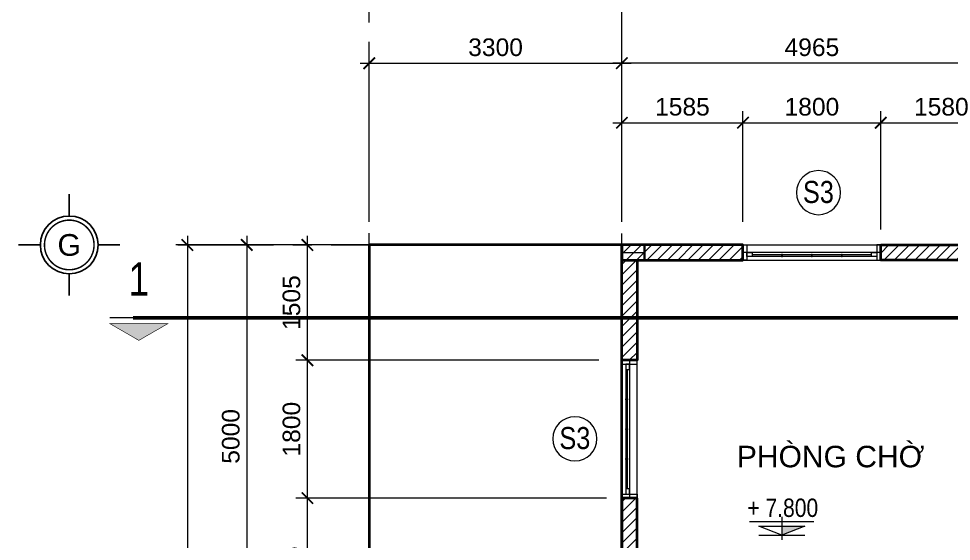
# Model space of a CAD drawing. Header units: millimetres. Extents: x 886808 to 1650903, y -1008069 to 230892.
# Drawn here: x 927110 to 939293, y -474261 to -467435 of the extents above; entities that cross this region are included whole.
import ezdxf
from ezdxf.enums import TextEntityAlignment as Align

# ---------------------------------------------------------------- set-up
doc = ezdxf.new("R2010")
doc.units = ezdxf.units.MM
for name, pattern in [('2nd Fl type B$0$$0$3.tuong bao ngoai$0$HIDDEN', [0.375, 0.25, -0.125]), ('CENTER', [2, 1.25, -0.25, 0.25, -0.25]), ('CENTER2', [28.575, 19.05, -3.175, 3.175, -3.175]), ('CONTINOUS', [0]), ('DASHED', [0.75, 0.5, -0.25]), ('HIDDEN', [0.375, 0.25, -0.125]), ('HIDDEN2', [0.1875, 0.125, -0.0625])]:
    doc.linetypes.add(name, pattern=pattern)
doc.layers.get('0').update_dxf_attribs({"lineweight": 0})
for name, color, linetype, lineweight in [('01- NET TUONG- 242', 242, 'Continuous', 40), ('03- Net Cua- 153', 153, 'Continuous', 9), ('06- Dim- 250', 250, 'Continuous', 0), ('06-Dim', 250, 'Continuous', 0), ('8l NET TO', 8, 'Continuous', 9), ('A-GLAZ-CURT', 52, 'Continuous', 5), ('A-Wall', 113, 'Continuous', 30), ('A_Dim', 8, 'Continuous', 5), ('ADP_007_text', 7, 'Continuous', 15), ('ADP_137_symbol', 137, 'Continuous', 9), ('DS_Dim', 8, 'Continuous', 0), ('GHI CHU MAT CAT-EW', 6, 'Continuous', 5), ('HACTH', 8, 'Continuous', 0), ('I-FURN', 252, 'Continuous', 5), ('net truc', 250, 'CENTER2', 5), ('net vl', 33, 'Continuous', 5), ('Text', 250, 'Continuous', 25)]:
    doc.layers.add(name, color=color, linetype=linetype, lineweight=lineweight)
doc.styles.add('ADP_HC_vni_HC', font='')
doc.styles.add('Arial', font='arial.ttf', dxfattribs={"height": 253.361452})
doc.styles.add('E1-R-0.8', font='arial.ttf', dxfattribs={"width": 0.8})
doc.styles.add('OBAYASHI', font='ARIALN.TTF')
doc.styles.add('Roof Fl type B$0$GHICHUTHUONG', font='arial.ttf', dxfattribs={"width": 0.8})
doc.styles.add('TIÊU ĐỀ', font='arial.ttf', dxfattribs={"height": 230})
doc.styles.add('TRUNG TIN', font='')
doc.styles.get('ADP_HC_vni_HC').set_extended_font_data('VNI-Helve-Condense')
doc.styles.get('TRUNG TIN').set_extended_font_data('VNI-Helve-Condense')
doc.dimstyles.new('1-100', dxfattribs={"dimtxt": 230, "dimasz": 150, "dimexe": 150, "dimexo": 300, "dimgap": 90, "dimtad": 1, "dimdec": 0, "dimrnd": 5, "dimzin": 0, "dimtxsty": 'TIÊU ĐỀ', "dimblk": 'ARCHTICK', "dimcen": 100, "dimdle": 120, "dimclrd": 256, "dimclre": 256, "dimclrt": 2, "dimadec": 0, "dimazin": 0, "dimtfac": 1, "dimtdec": 0, "dimtix": 1, "dimtmove": 1, "dimatfit": 3, "dimldrblk": 'OPEN30', "dimfxl": 900, "dimtolj": 1, "dimtzin": 0, "dimlwd": 13, "dimlwe": 13, "dimarcsym": 1})

# ---------------------------------------------------------------- blocks, each defined once
blk = doc.blocks.new('*U900')
for p, q in [((0, 7), (0, 4)), ((-7, 0), (-4, 0)), ((7, 0), (4, 0)), ((0, -7), (0, -4))]:
    blk.add_line(p, q)
blk.add_circle((0, 0), 4)
at = {"layer": 'net truc', "color": 4, "linetype": 'CONTINOUS', "ltscale": 0.08, "const_width": 0.208}
blk.add_lwpolyline([(3.43, -0.02, 0.414214), (0.02, 3.43, 2.414214), (3.43, -0.02, 0.24166)], format="xyb", dxfattribs=at)
at = {"color": 7, "style": 'Arial', "flags": 8}
blk.add_attdef('DETAIL#', text='', height=3, dxfattribs=at).set_placement((0, 0), align=Align.MIDDLE_CENTER)
blk = doc.blocks.new('TRUC KHU BEP')
at = {"layer": '8l NET TO', "color": 251, "linetype": 'CENTER', "ltscale": 1000, "true_color": 0x636466, "transparency": 33554636}
for p, q in [((-3229, 20004), (-3229, 41158)), ((70, -3999), (70, 41158)), ((-5729, 37100), (13215, 37100))]:
    blk.add_line(p, q, dxfattribs=at)
at = {"layer": 'Text', "transparency": 33554636, "xscale": 94.41941626506186, "yscale": 94.41941626506186, "zscale": 94.41941626506186}
blk.add_blockref('*U900', (-7148, 37100), dxfattribs=at).add_auto_attribs({'DETAIL#': 'G'})
blk = doc.blocks.new('*U125')
at = {"layer": 'GHI CHU MAT CAT-EW', "linetype": 'HIDDEN2', "lineweight": 35, "ltscale": 200, "transparency": 33554636}
h = blk.add_hatch(color=256, dxfattribs=at)
h.dxf.hatch_style = 1
h.paths.add_polyline_path([(2.376, -1.847), (0, -0.475), (4.753, -0.475)])
at = {"layer": 'GHI CHU MAT CAT-EW', "linetype": 'HIDDEN', "lineweight": 35, "ltscale": 5, "transparency": 33554636, "const_width": 0.1}
blk.add_lwpolyline([(0, 0), (8.08, 0)], dxfattribs=at)
at = {"layer": 'GHI CHU MAT CAT-EW', "linetype": 'HIDDEN2', "lineweight": 35, "ltscale": 200, "transparency": 33554636, "const_width": 0.0475}
blk.add_lwpolyline([(0, -0.475), (4.753, -0.475), (2.376, -1.847), (0, -0.475)], dxfattribs=at)
at = {"layer": 'GHI CHU MAT CAT-EW', "color": 2, "transparency": 33554636, "style": 'E1-R-0.8', "width": 0.8}
for tag, p in [('B', (2.376, 1)), ('B.', (266.556, 1))]:
    blk.add_attdef(tag, text='', height=2.7, dxfattribs=at).set_placement(p, align=Align.BOTTOM_CENTER)
blk = doc.blocks.new('_ArchTick')
at = {"color": 0, "linetype": 'ByBlock', "const_width": 0.15}
blk.add_lwpolyline([(-0.5, -0.5), (0.5, 0.5)], dxfattribs=at)
blk = doc.blocks.new('*D248')
at = {"layer": 'A_Dim', "lineweight": 13, "transparency": 16777216}
for p, q in [((934594, -470390), (929163, -470390)), ((929313, -470270), (929313, -507610)), ((934594, -507490), (929163, -507490))]:
    blk.add_line(p, q, dxfattribs=at)
at = {"layer": 'Defpoints', "color": 0, "transparency": 16777216}
for p in [(934894, -470390), (929313, -507490), (934894, -507490)]:
    blk.add_point(p, dxfattribs=at)
at = {"layer": 'A_Dim', "lineweight": 13, "transparency": 16777216, "xscale": 150, "yscale": 150, "zscale": 150}
for p, rotation in [((929313, -470390), 90), ((929313, -507490), 270)]:
    blk.add_blockref('_ArchTick', p, dxfattribs=dict(at, rotation=rotation))
at = {"layer": 'A_Dim', "color": 2, "transparency": 16777216, "insert": (929105, -488940), "char_height": 230, "attachment_point": 5, "rotation": 90, "style": 'TIÊU ĐỀ'}
blk.add_mtext('\\A1;37100', dxfattribs=at)
blk = doc.blocks.new('_Open30')
at = {"color": 0, "linetype": 'ByBlock', "lineweight": -2}
for p, q in [((-1, 0.268), (0, 0)), ((0, 0), (-1, -0.268)), ((0, 0), (-1, 0))]:
    blk.add_line(p, q, dxfattribs=at)
blk = doc.blocks.new('*D622')
at = {"layer": 'A_Dim', "lineweight": 13, "transparency": 16777216}
for p, q in [((934989, -470090), (934989, -467117)), ((965419, -470090), (965419, -467117)), ((965539, -467267), (934869, -467267))]:
    blk.add_line(p, q, dxfattribs=at)
at = {"layer": 'Defpoints', "color": 0, "transparency": 16777216}
for p in [(934989, -467267), (934989, -470390), (965419, -470390)]:
    blk.add_point(p, dxfattribs=at)
at = {"layer": 'A_Dim', "lineweight": 13, "transparency": 16777216, "xscale": 150, "yscale": 150, "zscale": 150, "rotation": 180}
blk.add_blockref('_ArchTick', (934989, -467267), dxfattribs=at)
at = {"layer": 'A_Dim', "lineweight": 13, "transparency": 16777216, "xscale": 150, "yscale": 150, "zscale": 150}
blk.add_blockref('_ArchTick', (965419, -467267), dxfattribs=at)
at = {"layer": 'A_Dim', "color": 2, "transparency": 16777216, "insert": (950204, -467060), "char_height": 230, "attachment_point": 5, "style": 'TIÊU ĐỀ'}
blk.add_mtext('\\A1;30430', dxfattribs=at)
blk = doc.blocks.new('*D254')
at = {"layer": 'A_Dim', "lineweight": 13, "transparency": 16777216}
for p, q in [((934989, -470090), (934989, -467867)), ((939953, -468925), (939953, -467867)), ((940073, -468017), (934869, -468017))]:
    blk.add_line(p, q, dxfattribs=at)
at = {"layer": 'Defpoints', "color": 0, "transparency": 16777216}
for p in [(934989, -468017), (939953, -469225), (934989, -470390)]:
    blk.add_point(p, dxfattribs=at)
at = {"layer": 'A_Dim', "lineweight": 13, "transparency": 16777216, "xscale": 150, "yscale": 150, "zscale": 150, "rotation": 180}
blk.add_blockref('_ArchTick', (934989, -468017), dxfattribs=at)
at = {"layer": 'A_Dim', "lineweight": 13, "transparency": 16777216, "xscale": 150, "yscale": 150, "zscale": 150}
blk.add_blockref('_ArchTick', (939953, -468017), dxfattribs=at)
at = {"layer": 'A_Dim', "color": 2, "transparency": 16777216, "insert": (937471, -467810), "char_height": 230, "attachment_point": 5, "style": 'TIÊU ĐỀ'}
blk.add_mtext('\\A1;4965', dxfattribs=at)
blk = doc.blocks.new('*D244')
at = {"layer": 'A_Dim', "lineweight": 13, "transparency": 16777216}
for p, q in [((933980, -470390), (929939, -470390)), ((930089, -470270), (930089, -475510)), ((934158, -475390), (929939, -475390))]:
    blk.add_line(p, q, dxfattribs=at)
at = {"layer": 'Defpoints', "color": 0, "transparency": 16777216}
for p in [(934280, -470390), (930089, -475390), (934458, -475390)]:
    blk.add_point(p, dxfattribs=at)
at = {"layer": 'A_Dim', "lineweight": 13, "transparency": 16777216, "xscale": 150, "yscale": 150, "zscale": 150}
for p, rotation in [((930089, -470390), 90), ((930089, -475390), 270)]:
    blk.add_blockref('_ArchTick', p, dxfattribs=dict(at, rotation=rotation))
at = {"layer": 'A_Dim', "color": 2, "transparency": 16777216, "insert": (929881, -472890), "char_height": 230, "attachment_point": 5, "rotation": 90, "style": 'TIÊU ĐỀ'}
blk.add_mtext('\\A1;5000', dxfattribs=at)
blk = doc.blocks.new('cao độ')
at = {"layer": 'ADP_137_symbol'}
blk.add_hatch(color=0, dxfattribs=at).paths.add_polyline_path([(0, 1), (0, 0), (2.5, 1)])
at = {"layer": 'ADP_137_symbol', "color": 0}
for points in [[(-3.5, 1.5), (3.5, 1.5)], [(0, 2), (0, -0.5)], [(-2.5, 1), (2.5, 1), (0, 0), (-2.5, 1)], [(-2.5, 0), (2.5, 0)]]:
    blk.add_lwpolyline(points, dxfattribs=at)
at = {"layer": 'ADP_007_text', "style": 'ADP_HC_vni_HC'}
blk.add_attdef('A', (-3.75, 2), '', height=2, dxfattribs=at)
blk = doc.blocks.new('*U85')
at = {"color": 7, "ltscale": 5, "transparency": 33554636}
for p, q in [((-2000, 100), (-2000, -100)), ((-200, 100), (-200, -100))]:
    blk.add_line(p, q, dxfattribs=at)
at = {"color": 0, "ltscale": 40, "transparency": 33554636}
for p, q in [((-2000, 0), (-200, 0)), ((-200, -100), (-2000, -100))]:
    blk.add_line(p, q, dxfattribs=at)
at = {"ltscale": 40, "transparency": 33554636}
for p, q in [((-250, 100), (-1950, 100)), ((-320, -25), (-1880, -25)), ((-1880, -50), (-320, -50))]:
    blk.add_line(p, q, dxfattribs=at)
at = {"color": 0, "lineweight": -2, "transparency": 33554636}
for points in [[(-2000, 100), (-1950, 100), (-1950, -100), (-2000, -100)], [(-200, 100), (-250, 100), (-250, -100), (-200, -100)]]:
    blk.add_lwpolyline(points, close=True, dxfattribs=at)
at = {"ltscale": 40, "transparency": 33554636}
for points in [[(-1950, -50), (-1880, -50), (-1880, 0), (-1950, 0)], [(-320, -50), (-250, -50), (-250, 0), (-320, 0)], [(-1495, -25), (-1485, -25), (-1485, -50), (-1495, -50)], [(-1105, -25), (-1095, -25), (-1095, -50), (-1105, -50)], [(-715, -25), (-705, -25), (-705, -50), (-715, -50)]]:
    blk.add_lwpolyline(points, close=True, dxfattribs=at)
blk = doc.blocks.new('*U1454')
at = {"color": 7, "ltscale": 5, "transparency": 33554636}
for p, q in [((-2000, 100), (-2000, -100)), ((-200, 100), (-200, -100))]:
    blk.add_line(p, q, dxfattribs=at)
at = {"ltscale": 40, "transparency": 33554636}
for p, q in [((-250, 100), (-1950, 100)), ((-1880, 50), (-320, 50)), ((-320, 25), (-1880, 25))]:
    blk.add_line(p, q, dxfattribs=at)
at = {"color": 0, "ltscale": 40, "transparency": 33554636}
for p, q in [((-2000, 0), (-200, 0)), ((-200, -100), (-2000, -100))]:
    blk.add_line(p, q, dxfattribs=at)
at = {"color": 0, "lineweight": -2, "transparency": 33554636}
for points in [[(-2000, 100), (-1950, 100), (-1950, -100), (-2000, -100)], [(-200, 100), (-250, 100), (-250, -100), (-200, -100)]]:
    blk.add_lwpolyline(points, close=True, dxfattribs=at)
at = {"ltscale": 40, "transparency": 33554636}
for points in [[(-1950, 50), (-1880, 50), (-1880, 0), (-1950, 0)], [(-1495, 25), (-1485, 25), (-1485, 50), (-1495, 50)], [(-1105, 25), (-1095, 25), (-1095, 50), (-1105, 50)], [(-715, 25), (-705, 25), (-705, 50), (-715, 50)], [(-320, 50), (-250, 50), (-250, 0), (-320, 0)]]:
    blk.add_lwpolyline(points, close=True, dxfattribs=at)
blk = doc.blocks.new('so thu tu bac thang')
at = {"ltscale": 300}
blk.add_circle((37.7, 0), 125, dxfattribs=at)
at = {"style": 'OBAYASHI'}
blk.add_attdef('SO_THU_TU_BAC_THANG', (-91.5, -138.5), '', height=300, dxfattribs=at)
blk = doc.blocks.new('*D1322')
at = {"layer": 'A_Dim', "lineweight": 13, "transparency": 16777216}
for p, q in [((930881, -475792), (930881, -473576)), ((934789, -473696), (930731, -473696)), ((932358, -475672), (930731, -475672))]:
    blk.add_line(p, q, dxfattribs=at)
at = {"layer": 'Defpoints', "color": 0, "transparency": 16777216}
for p in [(930881, -473696), (935089, -473696), (932658, -475672)]:
    blk.add_point(p, dxfattribs=at)
at = {"layer": 'A_Dim', "lineweight": 13, "transparency": 16777216, "xscale": 150, "yscale": 150, "zscale": 150}
for p, rotation in [((930881, -473696), 90), ((930881, -475672), 270)]:
    blk.add_blockref('_ArchTick', p, dxfattribs=dict(at, rotation=rotation))
at = {"layer": 'A_Dim', "color": 2, "transparency": 16777216, "insert": (930674, -474684), "char_height": 230, "attachment_point": 5, "rotation": 90, "style": 'TIÊU ĐỀ'}
blk.add_mtext('\\A1;1975', dxfattribs=at)
blk = doc.blocks.new('*D1323')
at = {"layer": 'A_Dim', "lineweight": 13, "transparency": 16777216}
for p, q in [((930881, -473816), (930881, -471776)), ((934689, -471896), (930731, -471896)), ((934789, -473696), (930731, -473696))]:
    blk.add_line(p, q, dxfattribs=at)
at = {"layer": 'Defpoints', "color": 0, "transparency": 16777216}
for p in [(930881, -471896), (934989, -471896), (935089, -473696)]:
    blk.add_point(p, dxfattribs=at)
at = {"layer": 'A_Dim', "lineweight": 13, "transparency": 16777216, "xscale": 150, "yscale": 150, "zscale": 150}
for p, rotation in [((930881, -471896), 90), ((930881, -473696), 270)]:
    blk.add_blockref('_ArchTick', p, dxfattribs=dict(at, rotation=rotation))
at = {"layer": 'A_Dim', "color": 2, "transparency": 16777216, "insert": (930674, -472796), "char_height": 230, "attachment_point": 5, "rotation": 90, "style": 'TIÊU ĐỀ'}
blk.add_mtext('\\A1;1800', dxfattribs=at)
blk = doc.blocks.new('*D1324')
at = {"layer": 'A_Dim', "lineweight": 13, "transparency": 16777216}
for p, q in [((933158, -470390), (930731, -470390)), ((930881, -472016), (930881, -470270)), ((934689, -471896), (930731, -471896))]:
    blk.add_line(p, q, dxfattribs=at)
at = {"layer": 'Defpoints', "color": 0, "transparency": 16777216}
for p in [(930881, -470390), (933458, -470390), (934989, -471896)]:
    blk.add_point(p, dxfattribs=at)
at = {"layer": 'A_Dim', "lineweight": 13, "transparency": 16777216, "xscale": 150, "yscale": 150, "zscale": 150}
for p, rotation in [((930881, -470390), 90), ((930881, -471896), 270)]:
    blk.add_blockref('_ArchTick', p, dxfattribs=dict(at, rotation=rotation))
at = {"layer": 'A_Dim', "color": 2, "transparency": 16777216, "insert": (930674, -471143), "char_height": 230, "attachment_point": 5, "rotation": 90, "style": 'TIÊU ĐỀ'}
blk.add_mtext('\\A1;1505', dxfattribs=at)
blk = doc.blocks.new('*D1325')
at = {"layer": 'A_Dim', "lineweight": 13, "transparency": 16777216}
for p, q in [((931689, -470090), (931689, -467867)), ((934989, -469981), (934989, -467867)), ((931569, -468017), (935109, -468017))]:
    blk.add_line(p, q, dxfattribs=at)
at = {"layer": 'Defpoints', "color": 0, "transparency": 16777216}
for p in [(934989, -468017), (931689, -470390), (934989, -470281)]:
    blk.add_point(p, dxfattribs=at)
at = {"layer": 'A_Dim', "lineweight": 13, "transparency": 16777216, "xscale": 150, "yscale": 150, "zscale": 150, "rotation": 180}
blk.add_blockref('_ArchTick', (931689, -468017), dxfattribs=at)
at = {"layer": 'A_Dim', "lineweight": 13, "transparency": 16777216, "xscale": 150, "yscale": 150, "zscale": 150}
blk.add_blockref('_ArchTick', (934989, -468017), dxfattribs=at)
at = {"layer": 'A_Dim', "color": 2, "transparency": 16777216, "insert": (933339, -467810), "char_height": 230, "attachment_point": 5, "style": 'TIÊU ĐỀ'}
blk.add_mtext('\\A1;3300', dxfattribs=at)
blk = doc.blocks.new('*D1326')
at = {"layer": 'A_Dim', "lineweight": 13, "transparency": 16777216}
for p, q in [((934989, -469790), (934989, -468644)), ((936571, -470090), (936571, -468644)), ((934869, -468794), (936691, -468794))]:
    blk.add_line(p, q, dxfattribs=at)
at = {"layer": 'Defpoints', "color": 0, "transparency": 16777216}
for p in [(936571, -468794), (934989, -470090), (936571, -470390)]:
    blk.add_point(p, dxfattribs=at)
at = {"layer": 'A_Dim', "lineweight": 13, "transparency": 16777216, "xscale": 150, "yscale": 150, "zscale": 150, "rotation": 180}
blk.add_blockref('_ArchTick', (934989, -468794), dxfattribs=at)
at = {"layer": 'A_Dim', "lineweight": 13, "transparency": 16777216, "xscale": 150, "yscale": 150, "zscale": 150}
blk.add_blockref('_ArchTick', (936571, -468794), dxfattribs=at)
at = {"layer": 'A_Dim', "color": 2, "transparency": 16777216, "insert": (935780, -468587), "char_height": 230, "attachment_point": 5, "style": 'TIÊU ĐỀ'}
blk.add_mtext('\\A1;1585', dxfattribs=at)
blk = doc.blocks.new('*D1327')
at = {"layer": 'A_Dim', "lineweight": 13, "transparency": 16777216}
for p, q in [((936571, -470090), (936571, -468644)), ((938371, -470190), (938371, -468644)), ((936451, -468794), (938491, -468794))]:
    blk.add_line(p, q, dxfattribs=at)
at = {"layer": 'Defpoints', "color": 0, "transparency": 16777216}
for p in [(938371, -468794), (936571, -470390), (938371, -470490)]:
    blk.add_point(p, dxfattribs=at)
at = {"layer": 'A_Dim', "lineweight": 13, "transparency": 16777216, "xscale": 150, "yscale": 150, "zscale": 150, "rotation": 180}
blk.add_blockref('_ArchTick', (936571, -468794), dxfattribs=at)
at = {"layer": 'A_Dim', "lineweight": 13, "transparency": 16777216, "xscale": 150, "yscale": 150, "zscale": 150}
blk.add_blockref('_ArchTick', (938371, -468794), dxfattribs=at)
at = {"layer": 'A_Dim', "color": 2, "transparency": 16777216, "insert": (937471, -468587), "char_height": 230, "attachment_point": 5, "style": 'TIÊU ĐỀ'}
blk.add_mtext('\\A1;1800', dxfattribs=at)
blk = doc.blocks.new('*D1328')
at = {"layer": 'A_Dim', "lineweight": 13, "transparency": 16777216}
for p, q in [((938371, -470190), (938371, -468644)), ((939953, -469676), (939953, -468644)), ((938251, -468794), (940073, -468794))]:
    blk.add_line(p, q, dxfattribs=at)
at = {"layer": 'Defpoints', "color": 0, "transparency": 16777216}
for p in [(939953, -468794), (939953, -469976), (938371, -470490)]:
    blk.add_point(p, dxfattribs=at)
at = {"layer": 'A_Dim', "lineweight": 13, "transparency": 16777216, "xscale": 150, "yscale": 150, "zscale": 150, "rotation": 180}
blk.add_blockref('_ArchTick', (938371, -468794), dxfattribs=at)
at = {"layer": 'A_Dim', "lineweight": 13, "transparency": 16777216, "xscale": 150, "yscale": 150, "zscale": 150}
blk.add_blockref('_ArchTick', (939953, -468794), dxfattribs=at)
at = {"layer": 'A_Dim', "color": 2, "transparency": 16777216, "insert": (939162, -468587), "char_height": 230, "attachment_point": 5, "style": 'TIÊU ĐỀ'}
blk.add_mtext('\\A1;1580', dxfattribs=at)
blk = doc.blocks.new('cc')
at = {"layer": 'A-GLAZ-CURT', "transparency": 33554636}
blk.add_lwpolyline([(222569, 39756), (222287, 39756), (222287, 39659), (222278, 39659), (222278, 39859), (222287, 39859), (222287, 39762), (222569, 39762), (222569, 39859), (222578, 39859), (222578, 39659), (222569, 39659)], close=True, dxfattribs=at)
at = {"layer": 'A-Wall', "transparency": 33554636}
blk.add_lwpolyline([(222278, 39659), (222578, 39659), (222578, 39859), (222278, 39859)], close=True, dxfattribs=at)

msp = doc.modelspace()

# ---------------------------------------------------------------- linework, layer by layer
at = {"layer": '01- NET TUONG- 242', "transparency": 33554636}
for points in [[(931689.3, -478090.1), (932288.6, -478090.1), (932288.6, -475672.3), (934988.6, -475672.3), (934989.3, -470390.1), (931689.3, -470390.1)], [(934988.6, -470590.1), (936571.1, -470590.1), (936571.1, -470390.1), (934988.6, -470390.1)], [(938371.1, -470389.7), (941536, -470389.7), (941536, -470589.7), (938371.1, -470589.7)], [(934988.6, -470589.7), (935188.6, -470589.7), (935188.6, -471895.8), (934988.6, -471895.8)], [(935188.6, -473695.8), (934988.6, -473695.8), (934988.6, -475672.3), (935188.6, -475672.3)]]:
    msp.add_lwpolyline(points, close=True, dxfattribs=at)
at = {"layer": '06- Dim- 250', "linetype": 'DASHED', "ltscale": 200, "transparency": 33554636}
msp.add_lwpolyline([(931689.3, -478090.1), (932288.6, -478090.1), (932288.4, -475672.3), (934988.8, -475672.3), (934989.8, -470390.1), (931689.3, -470390.1)], close=True, dxfattribs=at)
at = {"layer": 'I-FURN', "linetype": '2nd Fl type B$0$$0$3.tuong bao ngoai$0$HIDDEN', "ltscale": 1000, "transparency": 33554636, "const_width": 50}
msp.add_lwpolyline([(928603, -471340.9), (970719.9, -471340.9)], dxfattribs=at)

# ---------------------------------------------------------------- block references
at = {"transparency": 33554636}
msp.add_blockref('TRUC KHU BEP', (934918.6, -507490.1), dxfattribs=at)
ref = msp.add_blockref('so thu tu bac thang', (937643.7, -469707.1), dxfattribs=dict(at, xscale=-2.304000000003725, yscale=2.304000000003725, zscale=2.304, rotation=359.9999999985525))
ref.add_attrib('SO_THU_TU_BAC_THANG', 'S3', dxfattribs={"height": 288, "style": 'TRUNG TIN'}).set_placement((937556, -469842), align=Align.CENTER)
ref = msp.add_blockref('*U125', (928299.4, -471340.9), dxfattribs=dict(at, xscale=160, yscale=160, zscale=160))
ref.add_attrib('B', '1', dxfattribs={"layer": 'GHI CHU MAT CAT-EW', "color": 2, "height": 432, "style": 'E1-R-0.8', "width": 0.8}).set_placement((928679.6, -471180.9), align=Align.BOTTOM_CENTER)
ref = msp.add_blockref('so thu tu bac thang', (934462.5, -472921), dxfattribs=dict(at, xscale=-2.304000000003725, yscale=2.304000000003725, zscale=2.304, rotation=359.9999999985525))
ref.add_attrib('SO_THU_TU_BAC_THANG', 'S3', dxfattribs={"height": 288, "style": 'TRUNG TIN'}).set_placement((934374.8, -473055.9), align=Align.CENTER)
at = {"layer": '03- Net Cua- 153', "linetype": 'Continuous', "transparency": 33554636, "xscale": -1}
msp.add_blockref('*U85', (936371.1, -470489.7), dxfattribs=at)
at = {"layer": '03- Net Cua- 153', "linetype": 'Continuous', "transparency": 33554636, "xscale": -1, "rotation": 90}
msp.add_blockref('*U1454', (935088.6, -473895.8), dxfattribs=at)
at = {"layer": '06-Dim', "ltscale": 50, "transparency": 33554636, "xscale": 120, "yscale": 120, "zscale": 120}
msp.add_blockref('cao độ', (937078.1, -474182), dxfattribs=at).add_auto_attribs({'A': '+ 7.800'})
at = {"layer": 'DS_Dim', "transparency": 33554636}
msp.add_blockref('cc', (712710.3, -510249.1), dxfattribs=at)

# ---------------------------------------------------------------- dimensions: what is measured, and where the dimension line sits
at = {"layer": 'A_Dim', "transparency": 33554636}
for base, p1, picture, middle in [((934988.6, -467267.1), (965418.6, -470389.7), '*D622', (950203.6, -467059.6)), ((934988.6, -468017.1), (939953.3, -469224.8), '*D254', (937471, -467809.6))]:
    dim = msp.add_linear_dim(base=base, p1=p1, p2=(934988.6, -470389.7), dimstyle='1-100', override={"dimscale": 1}, dxfattribs=at)
    dim.commit()
    dim.dimension.update_dxf_attribs({"geometry": picture, "text_midpoint": middle})
at = {"layer": 'A_Dim'}
for base, p1, p2, picture, middle in [((934988.6, -468017.1), (931689.3, -470390.1), (934988.6, -470281), '*D1325', (933339, -467809.6)), ((936571.1469, -468794.5), (934988.5875, -470089.6814), (936571.1469, -470390.1496), '*D1326', (935779.8672, -468587.0682)), ((938371.1, -468794.5), (936571.1, -470390.1), (938371.1, -470489.7), '*D1327', (937471.1, -468587.1)), ((939953.3, -468794.5), (938371.1, -470489.7), (939953.3, -469976.5), '*D1328', (939162.2, -468587.1))]:
    dim = msp.add_linear_dim(base=base, p1=p1, p2=p2, dimstyle='1-100', dxfattribs=at)
    dim.commit()
    dim.dimension.update_dxf_attribs({"geometry": picture, "text_midpoint": middle})
at = {"layer": 'A_Dim', "transparency": 33554636}
for base, p1, p2, picture, middle in [((929312.6, -507490.1), (934893.6, -470390.1), (934893.6, -507490.1), '*D248', (929105.1, -488940.1)), ((930088.6, -475390.1), (934280.3, -470390.1), (934458.4, -475390.1), '*D244', (929881.2, -472890.1))]:
    dim = msp.add_linear_dim(base=base, p1=p1, p2=p2, angle=90, dimstyle='1-100', override={"dimscale": 1}, dxfattribs=at)
    dim.commit()
    dim.dimension.update_dxf_attribs({"geometry": picture, "text_midpoint": middle})
at = {"layer": 'A_Dim'}
for base, p1, p2, picture, middle in [((930881, -470390.1), (934988.6, -471895.8), (933457.5, -470390.1), '*D1324', (930673.6, -471143)), ((930881, -471895.8), (935088.6, -473695.8), (934988.6, -471895.8), '*D1323', (930673.6, -472795.8)), ((930881, -473695.8215), (932657.5, -475672.3313), (935088.5884, -473695.8215), '*D1322', (930673.5682, -474684.0764))]:
    dim = msp.add_linear_dim(base=base, p1=p1, p2=p2, angle=90, dimstyle='1-100', dxfattribs=at)
    dim.commit()
    dim.dimension.update_dxf_attribs({"geometry": picture, "text_midpoint": middle})

# ---------------------------------------------------------------- next in the draw order: texts
at = {"layer": 'net vl', "ltscale": 300, "transparency": 33554636, "insert": (937715.8, -473155.4), "char_height": 280.709, "attachment_point": 5, "style": 'Roof Fl type B$0$GHICHUTHUONG', "bg_fill": 2}
msp.add_mtext('{\\W1;PHÒNG CHỜ}', dxfattribs=at)

# ---------------------------------------------------------------- next in the draw order: hatches: boundary and pattern name
at = {"layer": 'HACTH', "transparency": 33554636}
h = msp.add_hatch(dxfattribs=at)
h.set_pattern_fill('ANSI31', color=256, scale=30)
h.paths.add_polyline_path([(958118.6, -475390.1), (958318.6, -475390.1), (958318.6, -470590.1), (958118.6, -470590.1)])
h.paths.add_polyline_path([(953643.6, -470589.9), (958998.6, -470589.7), (958998.6, -470390.1), (953643.6, -470390.4)])
h.paths.add_polyline_path([(955518.6, -503190.2), (950968.6, -503190.2), (950968.6, -503390.1), (955518.6, -503390.1)])
h.paths.add_polyline_path([(934988.6, -470589.7), (935188.6, -470589.7), (935188.6, -471895.8), (934988.6, -471895.8)])
h.paths.add_polyline_path([(943236, -507290.1), (945731.1, -507290.1), (945731.1, -507490.1), (943236, -507490.1)])
h.paths.add_polyline_path([(956518.6, -503190.2), (958318.6, -503190.1), (958318.6, -503390.1), (956518.6, -503390.2)])
h.paths.add_polyline_path([(941336, -475390.1), (941536, -475390.1), (941536, -470589.7), (941336, -470589.7)])
h.paths.add_polyline_path([(957418.6, -475490.2), (958318.6, -475490.1), (958318.6, -475390.1), (957418.6, -475390.2)])
h.paths.add_polyline_path([(950256.1, -507290.1), (951068.6, -507290.1), (951068.6, -507490.1), (950256.1, -507490.1)])
h.paths.add_polyline_path([(947331.1, -507290.1), (948656.1, -507290.1), (948656.1, -507490.1), (947331.1, -507490.1)])
h.paths.add_polyline_path([(934988.6, -499915.1), (935188.6, -499915.1), (935188.6, -504440.1), (934988.6, -504440.1)])
h.paths.add_polyline_path([(935188.6, -480090.1), (934988.6, -480090.1), (934988.6, -486040.1), (935188.6, -486040.1), (935188.6, -484340.1)])
h.paths.add_polyline_path([(934988.6, -470590.1), (936571.1, -470590.1), (936571.1, -470390.1), (934988.6, -470390.1)])
h.paths.add_polyline_path([(938371.1, -470389.7), (941536, -470389.7), (941536, -470589.7), (938371.1, -470589.7)])
h.paths.add_polyline_path([(943336, -470389.7), (947798.6, -470389.7), (947798.6, -470590.4), (943336, -470590.4)])
h.paths.add_polyline_path([(949598.6, -470390.4), (953643.6, -470390.4), (953643.6, -470589.7), (949598.6, -470589.7)])
h.paths.add_polyline_path([(938371.1, -507290.1), (941636, -507290.1), (941636, -507490.1), (938371.1, -507490.1)])
h.paths.add_polyline_path([(934988.6, -507490.1), (936571.1, -507490.1), (936571.1, -507290.1), (934988.6, -507290.1)])
h.paths.add_polyline_path([(960798.6, -470389.8), (964918.6, -470389.8), (964918.6, -470589.7), (960798.6, -470589.7)])
h.paths.add_polyline_path([(951068.6, -507490.1), (951872.6, -507490.1), (951872.6, -507290.1), (951068.6, -507290.1)])
h.paths.add_polyline_path([(953472.6, -507490.1), (954272.6, -507490.1), (954272.6, -507290.1), (953472.6, -507290.1)])
h.paths.add_polyline_path([(955872.6, -507490.1), (956784.8, -507490.1), (956784.8, -507290.1), (955872.6, -507290.1)])
h.paths.add_polyline_path([(951068.6, -503390.1), (951068.6, -507290.1), (950868.6, -507290.1), (950868.6, -503605.1), (950968.6, -503605.1), (950968.6, -503390.1)])
h.paths.add_polyline_path([(950968.6, -501190.2), (950968.6, -503605.1), (950768.6, -503605.1), (950768.6, -501190.2)])
h.paths.add_polyline_path([(946917.9, -500990.1), (950968.6, -500990.1), (950968.6, -501190.2), (946917.9, -501190.2)])
h.paths.add_polyline_path([(946917.8, -502390.2), (947117.8, -502390.2), (947117.8, -503190.1), (946917.8, -503190.1)])
h.paths.add_polyline_path([(947117.8, -501390.2), (946917.8, -501390.2), (946917.9, -501190.2), (947117.9, -501190.2)])
h.paths.add_polyline_path([(948117.9, -503390.1), (948117.9, -503190.1), (942718.6, -503190.1), (942718.6, -503390.1)])
h.paths.add_polyline_path([(943918.6, -502390.2), (943718.6, -502390.2), (943718.6, -503190.1), (943918.6, -503190.1)])
h.paths.add_polyline_path([(943718.6, -501390.2), (943918.6, -501390.2), (943918.6, -501190.2), (943718.6, -501190.2)])
h.paths.add_polyline_path([(939868.6, -501190.2), (943918.6, -501190.2), (943918.6, -500990.1), (939868.6, -500990.2)])
h.paths.add_polyline_path([(939868.6, -501190.2), (939868.6, -500990.2), (936488.6, -500990.2), (936488.6, -501190.2)])
h.paths.add_polyline_path([(935488.6, -500990.1), (935188.6, -500990.1), (935188.6, -501190.1), (935488.6, -501190.1)])
h.paths.add_polyline_path([(940068.6, -501190.2), (940068.6, -507290.1), (939868.6, -507290.1), (939868.6, -501190.2)])
h.paths.add_polyline_path([(944218.3, -507290.1), (944418.3, -507290.1), (944418.2, -503390.1), (944218.2, -503390.1)])
h.paths.add_polyline_path([(945631.7, -507290.1), (945631.7, -507040.1), (944418.3, -507040.1), (944418.3, -507290.2)])
h.paths.add_polyline_path([(945731.7, -506940.1), (945731.7, -507290.1), (944418.3, -507290.2), (944418.3, -506940.1)])
h.paths.add_polyline_path([(935188.6, -492365.1), (934988.6, -492365.1), (934988.6, -491415.1), (935188.6, -491415.1)])
h.paths.add_polyline_path([(935188.6, -473695.8), (934988.6, -473695.8), (934988.6, -475672.3), (935188.6, -475672.3)])
h.paths.add_polyline_path([(935188.6, -489615.1), (934988.6, -489615.1), (934988.6, -488415.1), (935188.6, -488415.1)])
h.paths.add_polyline_path([(935188.6, -506240.1), (934988.6, -506240.1), (934988.6, -507290.1), (935188.6, -507290.1)])
h.paths.add_polyline_path([(935188.6, -486615.1), (934988.6, -486615.1), (934988.6, -486040.1), (935188.6, -486040.1)])
h.paths.add_polyline_path([(934988.6, -478490.2), (935188.6, -478490.2), (935188.6, -477872.3), (934988.6, -477872.3)])
h.paths.add_polyline_path([(935188.6, -495365.1), (934988.6, -495365.1), (934988.6, -494165.1), (935188.6, -494165.1)])
h.paths.add_polyline_path([(935188.6, -498115.1), (934988.6, -498115.1), (934988.6, -497165.1), (935188.6, -497165.1)])
h.paths.add_polyline_path([(946528.6, -475390.1), (946628.6, -475390.1), (946628.6, -475190.1), (946528.6, -475190.1)])
h.paths.add_polyline_path([(945119.3, -473045.7), (944918.8, -473045.7), (944918.6, -475390.1), (945119.1, -475390.1)])
h.paths.add_polyline_path([(944918.6, -473693), (944918.6, -473593), (946528.4, -473593), (946528.4, -473693)])
h.paths.add_polyline_path([(946628.6, -474430.1), (946528.6, -474430.1), (946528.6, -471840.1), (946628.6, -471840.1)])
h.paths.add_polyline_path([(944918.8, -472090.1), (944918.8, -471990.1), (946528.6, -471990.1), (946528.6, -472090.1)])
h.paths.add_polyline_path([(945116.5, -471990.1), (944918.6, -471990.1), (944918.6, -470739.7), (945116.5, -470739.7)])
h.paths.add_polyline_path([(944918.6, -470739.7), (945119.1, -470739.7), (945119.1, -470590.4), (944918.6, -470590.4)])
h.paths.add_polyline_path([(945119, -472285.7), (944919, -472285.7), (944919.1, -472085.6), (945119.1, -472085.6)])
h.paths.add_polyline_path([(935188.6, -475490.1), (936963.2, -475490.1), (936963.2, -475390.2), (935188.6, -475390.2)])
h.paths.add_polyline_path([(941905.1, -475490.1), (938163.2, -475490.1), (938163.2, -475390.1), (941905.1, -475390.2)])
h.paths.add_polyline_path([(943128.5, -475390.2), (955798.6, -475390.1), (955798.6, -475490.1), (943128.5, -475490.2)])
h.paths.add_polyline_path([(932488.6, -477672.3), (932488.6, -475872.3), (934988.6, -475872.3), (934988.6, -476034.9), (935188.6, -476034.9), (935188.6, -475672.3), (932288.6, -475672.3), (932288.6, -477872.3), (935188.6, -477872.3), (935188.6, -477535.3), (934988.6, -477535.3), (934988.6, -477672.3)])

doc.saveas('drawing.dxf')
